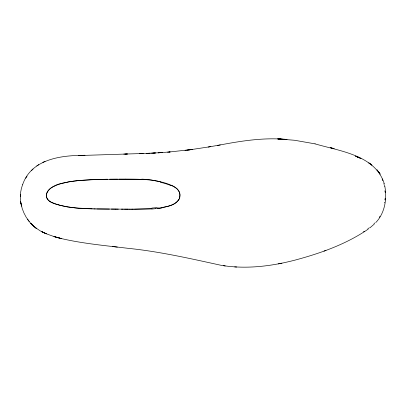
<?xml version="1.0" encoding="UTF-8"?>
<svg xmlns="http://www.w3.org/2000/svg" width="406" height="406" viewBox="0 0 406 406"><rect width="100%" height="100%" fill="white"/><g stroke="black" fill="none" stroke-linecap="round" stroke-linejoin="round"><path stroke-width="0.61" d="M368.13 229.187C346.206 244.163 320.831 253.171 295.35 260.028C271.299 266.316 245.909 269.406 221.214 265.331C190.348 258.581 159.472 251.507 127.971 248.31C105.047 245.554 81.926 243.534 59.428 238.114L59.728 238.18L53.942 236.546L61.545 238.626L54.277 236.662L46.03 233.694L41.889 231.755L46.335 233.805L40.082 230.806L34.079 226.675L30.491 223.148L36.236 228.339L30.623 223.315L26.202 217.276L23.944 212.967L22.213 208.562L20.584 201.432L20.98 203.868C19.671 197.489 20.325 190.779 22.619 184.7M20.305 196.656L20.427 194.246M385.258 198.265L385.208 198.884M385.076 199.828L385.218 198.356M385.192 199.041L385.091 199.97M384.756 202.325L384.675 202.807M22.594 184.76C30.907 159.989 58.992 155.594 81.652 155.361L78.221 155.579L127.499 153.986L123.815 154.097M379.417 217.291L379.996 216.317M27.024 176.158L25.73 178.209M375.728 222.62C383.421 214.678 386.279 203.183 385.619 192.373M33.043 169.023L31.348 170.718M374.007 223.711L374.768 222.995M374.205 224.148L369.947 227.817M367.8 228.903L369.272 227.786M36.743 165.968L38.748 164.623M363.482 231.826L364.37 231.242M45.061 161.36L42.823 162.375M324.024 251.121L325.922 250.426M62.661 183.182C47.609 185.562 37.367 199.793 58.022 204.761M62.631 183.182L69.39 181.766M281.906 263.19L278.323 263.89M161.842 207.608C168.257 206.258 176.402 205.055 179.462 198.392A7.973 7.744 -89.2 0 0 180.02 195.601C180.218 190.399 175.534 186.907 171.154 185.207M217.449 145.455C239.053 141.334 261.048 137.649 283.119 139.172L277.831 138.923L281.155 139.065M69.431 181.685L61.692 183.431L57.043 184.984A30.008 30.003 35.2 0 0 54.242 186.313C44.665 189.835 42.955 200.381 53.978 203.254A56.216 56.195 -27.8 0 0 57.007 204.396A46.705 46.675 -16 0 0 60.042 205.324L66.762 206.73A134.178 134.01 -7.2 0 0 76.44 208.004L93.309 208.872M220.301 144.927L208.182 147.048M210.846 146.617L189.886 149.794L192.353 149.459L169.043 152.032M161.004 207.72C167.511 206.69 174.925 205.243 178.939 199.453A4.644 4.496 -89.7 0 0 179.472 198.311L179.929 194.647A6.004 5.821 -89.4 0 0 179.858 194.088C179.416 190.678 176.783 188.105 173.798 186.664M159.177 208.06L157.411 208.314M158.299 208.105L155.584 208.435M185.024 150.377L189.922 149.799L187.481 150.083M77.196 180.624L93.431 179.528M167.587 152.154L170.16 151.935L158.188 152.813L162.283 152.549L159.715 152.712M79.353 180.487L99.475 179.33L141.745 179.315M151.9 208.77L134.381 209.186M160.751 152.641L151.433 153.174M151.976 208.857L132.392 209.191M152.966 153.087L155.503 152.96L146.277 153.387L148.667 153.285L147.779 153.316M93.507 179.569L107.62 179.213M150.205 153.229L139.339 153.635L141.719 153.549M125.358 154.047L143.313 153.504M84.991 155.254L81.652 155.361M109.63 179.183L117.664 179.102M118.669 179.097L125.545 179.087M125.693 179.087C140.451 179.173 155.752 179.132 169.698 184.603A39.763 38.915 -70.8 0 1 171.357 185.369A41.854 40.935 -75.4 0 1 173.793 186.674M131.397 209.186L133.498 209.197M132.493 209.197L129.407 209.186M127.413 209.176L130.473 209.191M128.443 209.186L121.414 209.151M124.414 209.166L127.428 209.181M115.405 209.11L123.353 209.161M118.288 209.131L97.232 208.963M109.381 209.065L96.232 208.948M111.345 209.08L115.284 209.11M96.318 208.933L94.248 208.912M95.314 208.912L93.263 208.887M92.279 208.867L82.347 208.527A133.351 133.33 -30 0 1 78.409 208.263L66.848 206.832M277.831 138.923L294.553 140.263L315.117 143.871M234.693 266.92L236.668 267.021M112.381 246.513L117.319 247.081M152.26 180.264L160.395 181.675M223.219 265.651L225.223 265.945M315.015 143.846C339.802 151.184 375.631 155.107 384.33 183.979M377.621 170.667L376.966 169.84L378.971 172.377M27.517 219.341L29.13 221.503M382.158 178.955L382.848 180.7M20.97 203.837L21.538 206.253M384.259 185.38L384.426 186.298M384.802 186.049L385.441 190.272M385.096 190.678L385.162 191.338M385.091 190.825L385.228 192.337M385.177 191.505L385.233 192.175M155.625 208.669A96.638 91.172 23.6 0 1 151.93 209.009M161.03 207.826A128.474 116.623 15.9 0 1 158.325 208.217M69.396 181.781A124.845 124.718 8.1 0 1 79.353 180.523M69.451 181.792A99.196 99.013 1.9 0 1 77.211 180.741M141.765 179.127A127.611 118.319 -16.1 0 1 152.296 180.086M160.248 182.274A59.9 57.596 -28.2 0 1 170.967 185.608M161.938 207.979A96.293 88.853 17.9 0 1 159.264 208.435M157.269 207.542A79.718 75.349 23.9 0 1 151.89 208.045M66.858 206.761A80.018 79.85 -3.6 0 1 58.043 204.69M383.873 183.608A18.488 18.366 -68.8 0 1 384.086 184.491M285.327 139.324L283.429 139.182L287.012 139.456L285.327 139.324M334.036 148.672L330.342 147.611L334.036 148.672M357.067 156.792L355.433 156.087L359.051 157.66L357.067 156.792M359.417 157.832L357.453 156.949L360.98 158.548L359.417 157.832M369.988 163.735L368.81 162.897L371.881 165.105L369.988 163.735M379.706 173.443L378.407 171.601L380.189 174.159L379.706 173.443"/></g></svg>
